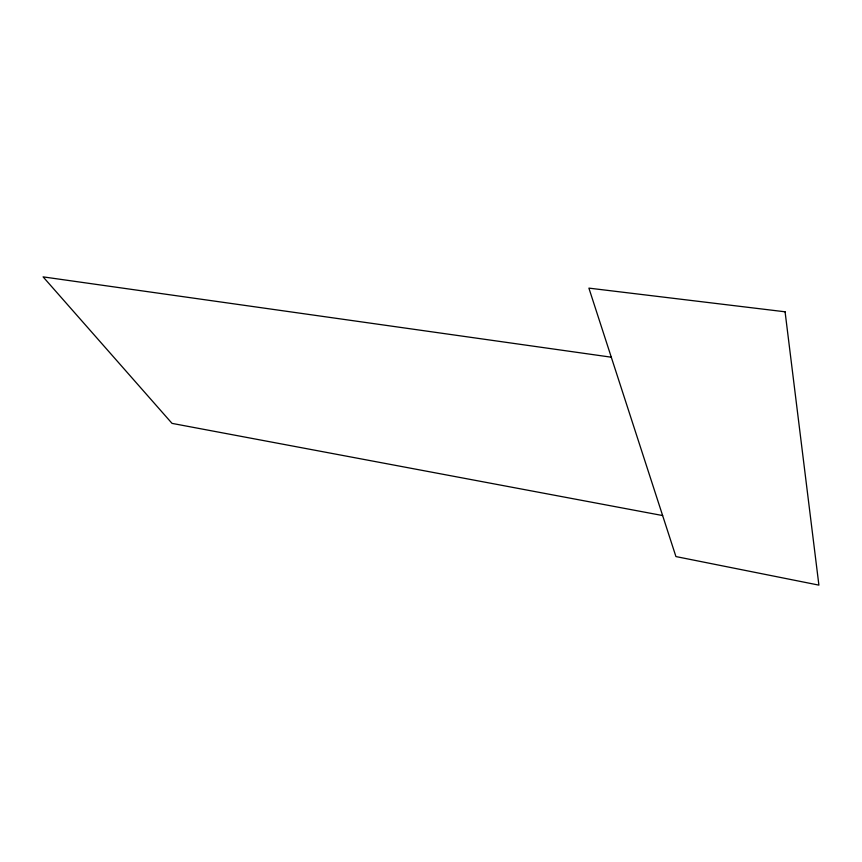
<?xml version="1.0" encoding="UTF-8"?>
<svg xmlns="http://www.w3.org/2000/svg" width="862" height="862" viewBox="0 0 862 862"><rect width="100%" height="100%" fill="white"/><g stroke="black" fill="none" stroke-linecap="round" stroke-linejoin="round"><path stroke-width="1.29" d="M611.298 357.202L43.1 276.874L172.034 423.382L662.63 515.551M785.077 311.796L588.897 288.123L675.927 556.572L818.9 585.126L785.077 311.796"/></g></svg>
